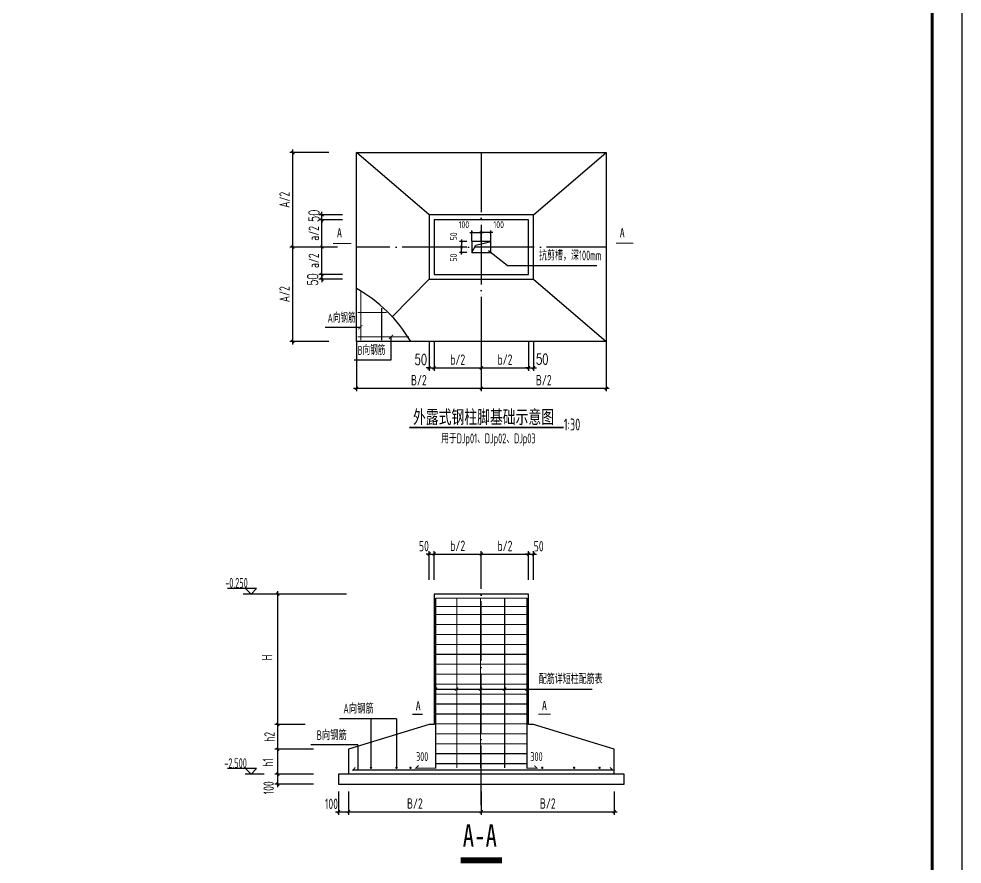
# Model space of a CAD drawing. Extents: x 753177 to 2169292, y -530934 to -273477.
# Drawn here: x 1031255 to 1078686, y -405635 to -363109 of the extents above; entities that cross this region are included whole.
import ezdxf
from ezdxf.enums import TextEntityAlignment as Align

# ---------------------------------------------------------------- set-up
doc = ezdxf.new("R2010")
doc.units = 0
doc.header["$LTSCALE"] = 1500
doc.header["$MEASUREMENT"] = 0
doc.linetypes.add('DOTE', pattern=[2.42, 2, -0.2, 0.02, -0.2])
doc.layers.get('Defpoints').update_dxf_attribs({"color": 252})
for name, color, linetype in [('00-tk', 151, 'Continuous'), ('AXIS', 3, 'Continuous'), ('AXIS_DIM', 3, 'Continuous'), ('BEAM_DE_TEXT', 7, 'Continuous'), ('COLUMN', 2, 'Continuous'), ('DIM', 3, 'Continuous'), ('REIN', 1, 'Continuous'), ('TEXT', 7, 'Continuous'), ('THIN', 7, 'Continuous'), ('文字', 7, 'Continuous'), ('独立基础', 2, 'Continuous')]:
    doc.layers.add(name, color=color, linetype=linetype)
doc.layers.add('TK', color=252, linetype='Continuous', lineweight=13)
doc.styles.add('H300', font='Tssdeng.shx', dxfattribs={"width": 0.65, "height": 330, "bigfont": 'tssdchn.shx'})
doc.styles.add('H330', font='Tssdeng.shx', dxfattribs={"width": 0.65, "height": 330, "bigfont": 'tssdchn.shx'})
doc.styles.add('H360', font='Tssdeng.shx', dxfattribs={"width": 0.65, "height": 360, "bigfont": 'tssdchn.shx'})
doc.styles.add('H500', font='Tssdeng.shx', dxfattribs={"width": 0.65, "height": 500, "bigfont": 'tssdchn.shx'})
doc.styles.add('HT', font='simhei.ttf', dxfattribs={"width": 0.75})
doc.styles.add('TSSD_Dimension', font='Tssdeng.shx', dxfattribs={"width": 0.7, "bigfont": 'hztxt.shx'})
doc.styles.add('TSSD_Label', font='Tssdeng.shx', dxfattribs={"width": 0.7, "bigfont": 'hztxt.shx'})
doc.styles.add('TSSD_Rein', font='Tssdeng.shx', dxfattribs={"width": 0.7, "bigfont": 'hztxt.shx'})
doc.styles.add('图名', font='simhei.ttf', dxfattribs={"width": 0.7, "height": 600})
doc.dimstyles.new('TSSD_150_150', dxfattribs={"dimtxt": 525, "dimasz": 150, "dimexe": 150, "dimexo": 375, "dimgap": 150, "dimtad": 1, "dimdec": 0, "dimzin": 0, "dimdsep": 46, "dimtxsty": 'TSSD_Dimension', "dimblk": 'ARCHTICK', "dimblk1": 'ARCHTICK', "dimblk2": 'ARCHTICK', "dimcen": 0, "dimdle": 150, "dimclrt": 7, "dimadec": 0, "dimazin": 0, "dimtfac": 1, "dimtdec": 0, "dimtix": 1, "dimtmove": 2, "dimatfit": 3, "dimfxl": 0, "dimtolj": 1, "dimtzin": 0, "dimarcsym": 0})
doc.dimstyles.new('TSSD_50_150', dxfattribs={"dimtxt": 350, "dimasz": 100, "dimexe": 100, "dimexo": 250, "dimgap": 100, "dimtad": 1, "dimdec": 0, "dimlfac": 0.5, "dimzin": 0, "dimdsep": 46, "dimtxsty": 'TSSD_Dimension', "dimblk": 'ARCHTICK', "dimblk1": 'ARCHTICK', "dimblk2": 'ARCHTICK', "dimcen": 0, "dimdle": 100, "dimclrt": 7, "dimadec": 0, "dimazin": 0, "dimtfac": 1, "dimtdec": 0, "dimtix": 1, "dimtmove": 2, "dimatfit": 3, "dimfxl": 0, "dimtolj": 1, "dimtzin": 0, "dimarcsym": 0})

# ---------------------------------------------------------------- blocks, each defined once
blk = doc.blocks.new('A$C16496DF1')
at = {"layer": '00-tk', "linetype": 'Continuous'}
blk.add_line((178350, 126150), (0, 126150), dxfattribs=at)
at = {"layer": '00-tk', "const_width": 150}
blk.add_lwpolyline([(3750, 124650), (176850, 124650), (176850, 1500), (3750, 1500)], close=True, dxfattribs=at)
blk = doc.blocks.new('_ArchTick')
at = {"color": 0, "linetype": 'ByBlock', "const_width": 0.4}
blk.add_lwpolyline([(-0.5, -0.5), (0.5, 0.5)], dxfattribs=at)
blk = doc.blocks.new('*D302')
at = {"layer": 'AXIS_DIM', "color": 0, "lineweight": -2, "transparency": 16777216}
for p, q in [((1047531, -375963), (1046346, -375963)), ((1046496, -375963), (1046496, -375813)), ((1046496, -375963), (1046496, -376213)), ((1047531, -376213), (1046346, -376213)), ((1046496, -376213), (1046496, -376363))]:
    blk.add_line(p, q, dxfattribs=at)
at = {"layer": 'Defpoints', "color": 0, "transparency": 16777216}
for p in [(1047906, -375963), (1046496, -376213), (1047906, -376213)]:
    blk.add_point(p, dxfattribs=at)
at = {"layer": 'AXIS_DIM', "color": 0, "lineweight": -2, "transparency": 16777216, "xscale": 150, "yscale": 150, "zscale": 150}
for p, rotation in [((1046496, -375963), 270), ((1046496, -376213), 90)]:
    blk.add_blockref('_ArchTick', p, dxfattribs=dict(at, rotation=rotation))
at = {"layer": 'AXIS_DIM', "color": 7, "transparency": 16777216, "insert": (1046033, -376227), "char_height": 525, "attachment_point": 5, "rotation": 90, "style": 'TSSD_Dimension'}
blk.add_mtext('\\A1;{\\Fsimplex,@extfont2|c134;50}', dxfattribs=at)
blk = doc.blocks.new('*D303')
at = {"layer": 'AXIS_DIM', "color": 0, "lineweight": -2, "transparency": 16777216}
for p, q in [((1047531, -372963), (1046346, -372963)), ((1047531, -373213), (1046346, -373213)), ((1046496, -372963), (1046496, -372813)), ((1046496, -373213), (1046496, -372963)), ((1046496, -373213), (1046496, -373363))]:
    blk.add_line(p, q, dxfattribs=at)
at = {"layer": 'Defpoints', "color": 0, "transparency": 16777216}
for p in [(1046496, -372963), (1047906, -372963), (1047906, -373213)]:
    blk.add_point(p, dxfattribs=at)
at = {"layer": 'AXIS_DIM', "color": 0, "lineweight": -2, "transparency": 16777216, "xscale": 150, "yscale": 150, "zscale": 150}
for p, rotation in [((1046496, -372963), 270), ((1046496, -373213), 90)]:
    blk.add_blockref('_ArchTick', p, dxfattribs=dict(at, rotation=rotation))
at = {"layer": 'AXIS_DIM', "color": 7, "transparency": 16777216, "insert": (1046095, -373016), "char_height": 525, "attachment_point": 5, "rotation": 90, "style": 'TSSD_Dimension'}
blk.add_mtext('\\A1;{\\Fsimplex,@extfont2|c134;50}', dxfattribs=at)
blk = doc.blocks.new('*D304')
at = {"layer": 'AXIS_DIM', "color": 0, "lineweight": -2, "transparency": 16777216}
for p, q in [((1046837, -374588), (1044878, -374588)), ((1045028, -379488), (1045028, -374438)), ((1046837, -379338), (1044878, -379338))]:
    blk.add_line(p, q, dxfattribs=at)
at = {"layer": 'Defpoints', "color": 0, "transparency": 16777216}
for p in [(1045028, -374588), (1047212, -374588), (1047212, -379338)]:
    blk.add_point(p, dxfattribs=at)
at = {"layer": 'AXIS_DIM', "color": 0, "lineweight": -2, "transparency": 16777216, "xscale": 150, "yscale": 150, "zscale": 150}
for p, rotation in [((1045028, -374588), 90), ((1045028, -379338), 270)]:
    blk.add_blockref('_ArchTick', p, dxfattribs=dict(at, rotation=rotation))
at = {"layer": 'AXIS_DIM', "color": 7, "transparency": 16777216, "insert": (1044615, -376963), "char_height": 525, "attachment_point": 5, "rotation": 90, "style": 'TSSD_Dimension'}
blk.add_mtext('\\A1;A/2', dxfattribs=at)
blk = doc.blocks.new('*D305')
at = {"layer": 'AXIS_DIM', "color": 0, "lineweight": -2, "transparency": 16777216}
for p, q in [((1046837, -369838), (1044878, -369838)), ((1045028, -374738), (1045028, -369688)), ((1046837, -374588), (1044878, -374588))]:
    blk.add_line(p, q, dxfattribs=at)
at = {"layer": 'Defpoints', "color": 0, "transparency": 16777216}
for p in [(1045028, -369838), (1047212, -369838), (1047212, -374588)]:
    blk.add_point(p, dxfattribs=at)
at = {"layer": 'AXIS_DIM', "color": 0, "lineweight": -2, "transparency": 16777216, "xscale": 150, "yscale": 150, "zscale": 150}
for p, rotation in [((1045028, -369838), 90), ((1045028, -374588), 270)]:
    blk.add_blockref('_ArchTick', p, dxfattribs=dict(at, rotation=rotation))
at = {"layer": 'AXIS_DIM', "color": 7, "transparency": 16777216, "insert": (1044615, -372213), "char_height": 525, "attachment_point": 5, "rotation": 90, "style": 'TSSD_Dimension'}
blk.add_mtext('\\A1;A/2', dxfattribs=at)
blk = doc.blocks.new('*D306')
at = {"layer": 'AXIS_DIM', "color": 0, "lineweight": -2, "transparency": 16777216}
for p, q in [((1047281, -374588), (1046346, -374588)), ((1046496, -376113), (1046496, -374438)), ((1047281, -375963), (1046346, -375963))]:
    blk.add_line(p, q, dxfattribs=at)
at = {"layer": 'Defpoints', "color": 0, "transparency": 16777216}
for p in [(1046496, -374588), (1047656, -374588), (1047656, -375963)]:
    blk.add_point(p, dxfattribs=at)
at = {"layer": 'AXIS_DIM', "color": 0, "lineweight": -2, "transparency": 16777216, "xscale": 150, "yscale": 150, "zscale": 150}
for p, rotation in [((1046496, -374588), 90), ((1046496, -375963), 270)]:
    blk.add_blockref('_ArchTick', p, dxfattribs=dict(at, rotation=rotation))
at = {"layer": 'AXIS_DIM', "color": 7, "transparency": 16777216, "insert": (1046084, -375276), "char_height": 525, "attachment_point": 5, "rotation": 90, "style": 'TSSD_Dimension'}
blk.add_mtext('\\A1;a/2', dxfattribs=at)
blk = doc.blocks.new('*D307')
at = {"layer": 'AXIS_DIM', "color": 0, "lineweight": -2, "transparency": 16777216}
for p, q in [((1047281, -373213), (1046346, -373213)), ((1046496, -374738), (1046496, -373063)), ((1047281, -374588), (1046346, -374588))]:
    blk.add_line(p, q, dxfattribs=at)
at = {"layer": 'Defpoints', "color": 0, "transparency": 16777216}
for p in [(1046496, -373213), (1047656, -373213), (1047656, -374588)]:
    blk.add_point(p, dxfattribs=at)
at = {"layer": 'AXIS_DIM', "color": 0, "lineweight": -2, "transparency": 16777216, "xscale": 150, "yscale": 150, "zscale": 150}
for p, rotation in [((1046496, -373213), 90), ((1046496, -374588), 270)]:
    blk.add_blockref('_ArchTick', p, dxfattribs=dict(at, rotation=rotation))
at = {"layer": 'AXIS_DIM', "color": 7, "transparency": 16777216, "insert": (1046084, -373901), "char_height": 525, "attachment_point": 5, "rotation": 90, "style": 'TSSD_Dimension'}
blk.add_mtext('\\A1;a/2', dxfattribs=at)
blk = doc.blocks.new('*D308')
at = {"layer": 'AXIS_DIM', "color": 0, "lineweight": -2, "transparency": 16777216}
for p, q in [((1048226, -379365), (1048226, -381847)), ((1054509, -379365), (1054509, -381847)), ((1048076, -381697), (1054659, -381697))]:
    blk.add_line(p, q, dxfattribs=at)
at = {"layer": 'Defpoints', "color": 0, "transparency": 16777216}
for p in [(1048226, -378990), (1054509, -378990), (1054509, -381697)]:
    blk.add_point(p, dxfattribs=at)
at = {"layer": 'AXIS_DIM', "color": 0, "lineweight": -2, "transparency": 16777216, "xscale": 150, "yscale": 150, "zscale": 150, "rotation": 180}
blk.add_blockref('_ArchTick', (1048226, -381697), dxfattribs=at)
at = {"layer": 'AXIS_DIM', "color": 0, "lineweight": -2, "transparency": 16777216, "xscale": 150, "yscale": 150, "zscale": 150}
blk.add_blockref('_ArchTick', (1054509, -381697), dxfattribs=at)
at = {"layer": 'AXIS_DIM', "color": 7, "transparency": 16777216, "insert": (1051368, -381285), "char_height": 525, "attachment_point": 5, "style": 'TSSD_Dimension'}
blk.add_mtext('\\A1;B/2', dxfattribs=at)
blk = doc.blocks.new('*D309')
at = {"layer": 'AXIS_DIM', "color": 0, "lineweight": -2, "transparency": 16777216}
for p, q in [((1054509, -379365), (1054509, -381847)), ((1060793, -379365), (1060793, -381847)), ((1054359, -381697), (1060943, -381697))]:
    blk.add_line(p, q, dxfattribs=at)
at = {"layer": 'Defpoints', "color": 0, "transparency": 16777216}
for p in [(1054509, -378990), (1060793, -378990), (1060793, -381697)]:
    blk.add_point(p, dxfattribs=at)
at = {"layer": 'AXIS_DIM', "color": 0, "lineweight": -2, "transparency": 16777216, "xscale": 150, "yscale": 150, "zscale": 150, "rotation": 180}
blk.add_blockref('_ArchTick', (1054509, -381697), dxfattribs=at)
at = {"layer": 'AXIS_DIM', "color": 0, "lineweight": -2, "transparency": 16777216, "xscale": 150, "yscale": 150, "zscale": 150}
blk.add_blockref('_ArchTick', (1060793, -381697), dxfattribs=at)
at = {"layer": 'AXIS_DIM', "color": 7, "transparency": 16777216, "insert": (1057651, -381285), "char_height": 525, "attachment_point": 5, "style": 'TSSD_Dimension'}
blk.add_mtext('\\A1;B/2', dxfattribs=at)
blk = doc.blocks.new('*D310')
at = {"layer": 'AXIS_DIM', "color": 0, "lineweight": -2, "transparency": 16777216}
for p, q in [((1051884, -379365), (1051884, -380816)), ((1052134, -379365), (1052134, -380816)), ((1051884, -380666), (1051734, -380666)), ((1051884, -380666), (1052134, -380666)), ((1052134, -380666), (1052284, -380666))]:
    blk.add_line(p, q, dxfattribs=at)
at = {"layer": 'Defpoints', "color": 0, "transparency": 16777216}
for p in [(1051884, -378990), (1052134, -378990), (1052134, -380666)]:
    blk.add_point(p, dxfattribs=at)
at = {"layer": 'AXIS_DIM', "color": 0, "lineweight": -2, "transparency": 16777216, "xscale": 150, "yscale": 150, "zscale": 150}
blk.add_blockref('_ArchTick', (1051884, -380666), dxfattribs=at)
at = {"layer": 'AXIS_DIM', "color": 0, "lineweight": -2, "transparency": 16777216, "xscale": 150, "yscale": 150, "zscale": 150, "rotation": 180}
blk.add_blockref('_ArchTick', (1052134, -380666), dxfattribs=at)
at = {"layer": 'AXIS_DIM', "color": 7, "transparency": 16777216, "insert": (1051471, -380247), "char_height": 525, "attachment_point": 5, "style": 'TSSD_Dimension'}
blk.add_mtext('\\A1;{\\Fsimplex,@extfont2|c134;50}', dxfattribs=at)
blk = doc.blocks.new('*D311')
at = {"layer": 'AXIS_DIM', "color": 0, "lineweight": -2, "transparency": 16777216}
for p, q in [((1052134, -379365), (1052134, -380816)), ((1054509, -379365), (1054509, -380816)), ((1051984, -380666), (1054659, -380666))]:
    blk.add_line(p, q, dxfattribs=at)
at = {"layer": 'Defpoints', "color": 0, "transparency": 16777216}
for p in [(1052134, -378990), (1054509, -378990), (1054509, -380666)]:
    blk.add_point(p, dxfattribs=at)
at = {"layer": 'AXIS_DIM', "color": 0, "lineweight": -2, "transparency": 16777216, "xscale": 150, "yscale": 150, "zscale": 150, "rotation": 180}
blk.add_blockref('_ArchTick', (1052134, -380666), dxfattribs=at)
at = {"layer": 'AXIS_DIM', "color": 0, "lineweight": -2, "transparency": 16777216, "xscale": 150, "yscale": 150, "zscale": 150}
blk.add_blockref('_ArchTick', (1054509, -380666), dxfattribs=at)
at = {"layer": 'AXIS_DIM', "color": 7, "transparency": 16777216, "insert": (1053322, -380253), "char_height": 525, "attachment_point": 5, "style": 'TSSD_Dimension'}
blk.add_mtext('\\A1;b/2', dxfattribs=at)
blk = doc.blocks.new('*D312')
at = {"layer": 'AXIS_DIM', "color": 0, "lineweight": -2, "transparency": 16777216}
for p, q in [((1054509, -379365), (1054509, -380816)), ((1056884, -379365), (1056884, -380816)), ((1054359, -380666), (1057034, -380666))]:
    blk.add_line(p, q, dxfattribs=at)
at = {"layer": 'Defpoints', "color": 0, "transparency": 16777216}
for p in [(1054509, -378990), (1056884, -378990), (1056884, -380666)]:
    blk.add_point(p, dxfattribs=at)
at = {"layer": 'AXIS_DIM', "color": 0, "lineweight": -2, "transparency": 16777216, "xscale": 150, "yscale": 150, "zscale": 150, "rotation": 180}
blk.add_blockref('_ArchTick', (1054509, -380666), dxfattribs=at)
at = {"layer": 'AXIS_DIM', "color": 0, "lineweight": -2, "transparency": 16777216, "xscale": 150, "yscale": 150, "zscale": 150}
blk.add_blockref('_ArchTick', (1056884, -380666), dxfattribs=at)
at = {"layer": 'AXIS_DIM', "color": 7, "transparency": 16777216, "insert": (1055697, -380253), "char_height": 525, "attachment_point": 5, "style": 'TSSD_Dimension'}
blk.add_mtext('\\A1;b/2', dxfattribs=at)
blk = doc.blocks.new('*D313')
at = {"layer": 'AXIS_DIM', "color": 0, "lineweight": -2, "transparency": 16777216}
for p, q in [((1056884, -379365), (1056884, -380816)), ((1057134, -379365), (1057134, -380816)), ((1056884, -380666), (1056734, -380666)), ((1056884, -380666), (1057134, -380666)), ((1057134, -380666), (1057284, -380666))]:
    blk.add_line(p, q, dxfattribs=at)
at = {"layer": 'Defpoints', "color": 0, "transparency": 16777216}
for p in [(1056884, -378990), (1057134, -378990), (1057134, -380666)]:
    blk.add_point(p, dxfattribs=at)
at = {"layer": 'AXIS_DIM', "color": 0, "lineweight": -2, "transparency": 16777216, "xscale": 150, "yscale": 150, "zscale": 150}
blk.add_blockref('_ArchTick', (1056884, -380666), dxfattribs=at)
at = {"layer": 'AXIS_DIM', "color": 0, "lineweight": -2, "transparency": 16777216, "xscale": 150, "yscale": 150, "zscale": 150, "rotation": 180}
blk.add_blockref('_ArchTick', (1057134, -380666), dxfattribs=at)
at = {"layer": 'AXIS_DIM', "color": 7, "transparency": 16777216, "insert": (1057574, -380230), "char_height": 525, "attachment_point": 5, "style": 'TSSD_Dimension'}
blk.add_mtext('\\A1;{\\Fsimplex,@extfont2|c134;50}', dxfattribs=at)
blk = doc.blocks.new('*D314')
at = {"layer": 'AXIS_DIM', "color": 0, "lineweight": -2, "transparency": 16777216}
for p, q in [((1047736, -392046), (1044119, -392046)), ((1044269, -398758), (1044269, -391896)), ((1045658, -398608), (1044119, -398608))]:
    blk.add_line(p, q, dxfattribs=at)
at = {"layer": 'Defpoints', "color": 0, "transparency": 16777216}
for p in [(1044269, -392046), (1048111, -392046), (1046033, -398608)]:
    blk.add_point(p, dxfattribs=at)
at = {"layer": 'AXIS_DIM', "color": 0, "lineweight": -2, "transparency": 16777216, "xscale": 150, "yscale": 150, "zscale": 150}
for p, rotation in [((1044269, -392046), 90), ((1044269, -398608), 270)]:
    blk.add_blockref('_ArchTick', p, dxfattribs=dict(at, rotation=rotation))
at = {"layer": 'AXIS_DIM', "color": 7, "transparency": 16777216, "insert": (1043734, -395239), "char_height": 525, "attachment_point": 5, "rotation": 90, "style": 'TSSD_Dimension'}
blk.add_mtext('\\A1;H', dxfattribs=at)
blk = doc.blocks.new('*D315')
at = {"layer": 'AXIS_DIM', "color": 0, "lineweight": -2, "transparency": 16777216}
for p, q in [((1045658, -398608), (1044119, -398608)), ((1044269, -400008), (1044269, -398458)), ((1046074, -399858), (1044119, -399858))]:
    blk.add_line(p, q, dxfattribs=at)
at = {"layer": 'Defpoints', "color": 0, "transparency": 16777216}
for p in [(1044269, -398608), (1046033, -398608), (1046449, -399858)]:
    blk.add_point(p, dxfattribs=at)
at = {"layer": 'AXIS_DIM', "color": 0, "lineweight": -2, "transparency": 16777216, "xscale": 150, "yscale": 150, "zscale": 150}
for p, rotation in [((1044269, -398608), 90), ((1044269, -399858), 270)]:
    blk.add_blockref('_ArchTick', p, dxfattribs=dict(at, rotation=rotation))
at = {"layer": 'AXIS_DIM', "color": 7, "transparency": 16777216, "insert": (1043856, -399233), "char_height": 525, "attachment_point": 5, "rotation": 90, "style": 'TSSD_Dimension'}
blk.add_mtext('\\A1;h2', dxfattribs=at)
blk = doc.blocks.new('*D316')
at = {"layer": 'AXIS_DIM', "color": 0, "lineweight": -2, "transparency": 16777216}
for p, q in [((1044269, -401257), (1044269, -399708)), ((1046074, -399858), (1044119, -399858)), ((1046074, -401107), (1044119, -401107))]:
    blk.add_line(p, q, dxfattribs=at)
at = {"layer": 'Defpoints', "color": 0, "transparency": 16777216}
for p in [(1044269, -399858), (1046449, -399858), (1046449, -401107)]:
    blk.add_point(p, dxfattribs=at)
at = {"layer": 'AXIS_DIM', "color": 0, "lineweight": -2, "transparency": 16777216, "xscale": 150, "yscale": 150, "zscale": 150}
for p, rotation in [((1044269, -399858), 90), ((1044269, -401107), 270)]:
    blk.add_blockref('_ArchTick', p, dxfattribs=dict(at, rotation=rotation))
at = {"layer": 'AXIS_DIM', "color": 7, "transparency": 16777216, "insert": (1043778, -400524), "char_height": 525, "attachment_point": 5, "rotation": 90, "style": 'TSSD_Dimension'}
blk.add_mtext('\\A1;h1', dxfattribs=at)
blk = doc.blocks.new('*D317')
at = {"layer": 'AXIS_DIM', "color": 0, "lineweight": -2, "transparency": 16777216}
for p, q in [((1046074, -401107), (1044119, -401107)), ((1044269, -401757), (1044269, -400957)), ((1046074, -401607), (1044119, -401607))]:
    blk.add_line(p, q, dxfattribs=at)
at = {"layer": 'Defpoints', "color": 0, "transparency": 16777216}
for p in [(1044269, -401107), (1046449, -401107), (1046449, -401607)]:
    blk.add_point(p, dxfattribs=at)
at = {"layer": 'AXIS_DIM', "color": 0, "lineweight": -2, "transparency": 16777216, "xscale": 150, "yscale": 150, "zscale": 150}
for p, rotation in [((1044269, -401107), 90), ((1044269, -401607), 270)]:
    blk.add_blockref('_ArchTick', p, dxfattribs=dict(at, rotation=rotation))
at = {"layer": 'AXIS_DIM', "color": 7, "transparency": 16777216, "insert": (1043815, -401795), "char_height": 525, "attachment_point": 5, "rotation": 90, "style": 'TSSD_Dimension'}
blk.add_mtext('\\A1;100', dxfattribs=at)
blk = doc.blocks.new('*D318')
at = {"layer": 'AXIS_DIM', "color": 0, "lineweight": -2, "transparency": 16777216}
for p, q in [((1056884, -390040), (1056734, -390040)), ((1056884, -391328), (1056884, -389890)), ((1056884, -390040), (1057134, -390040)), ((1057134, -391328), (1057134, -389890)), ((1057134, -390040), (1057284, -390040))]:
    blk.add_line(p, q, dxfattribs=at)
at = {"layer": 'Defpoints', "color": 0, "transparency": 16777216}
for p in [(1057134, -390040), (1056884, -391703), (1057134, -391703)]:
    blk.add_point(p, dxfattribs=at)
at = {"layer": 'AXIS_DIM', "color": 0, "lineweight": -2, "transparency": 16777216, "xscale": 150, "yscale": 150, "zscale": 150}
blk.add_blockref('_ArchTick', (1056884, -390040), dxfattribs=at)
at = {"layer": 'AXIS_DIM', "color": 0, "lineweight": -2, "transparency": 16777216, "xscale": 150, "yscale": 150, "zscale": 150, "rotation": 180}
blk.add_blockref('_ArchTick', (1057134, -390040), dxfattribs=at)
at = {"layer": 'AXIS_DIM', "color": 7, "transparency": 16777216, "insert": (1057394, -389643), "char_height": 525, "attachment_point": 5, "style": 'TSSD_Dimension'}
blk.add_mtext('\\A1;50', dxfattribs=at)
blk = doc.blocks.new('*D319')
at = {"layer": 'AXIS_DIM', "color": 0, "lineweight": -2, "transparency": 16777216}
for p, q in [((1054359, -390040), (1057034, -390040)), ((1054509, -391328), (1054509, -389890)), ((1056884, -391328), (1056884, -389890))]:
    blk.add_line(p, q, dxfattribs=at)
at = {"layer": 'Defpoints', "color": 0, "transparency": 16777216}
for p in [(1056884, -390040), (1054509, -391703), (1056884, -391703)]:
    blk.add_point(p, dxfattribs=at)
at = {"layer": 'AXIS_DIM', "color": 0, "lineweight": -2, "transparency": 16777216, "xscale": 150, "yscale": 150, "zscale": 150, "rotation": 180}
blk.add_blockref('_ArchTick', (1054509, -390040), dxfattribs=at)
at = {"layer": 'AXIS_DIM', "color": 0, "lineweight": -2, "transparency": 16777216, "xscale": 150, "yscale": 150, "zscale": 150}
blk.add_blockref('_ArchTick', (1056884, -390040), dxfattribs=at)
at = {"layer": 'AXIS_DIM', "color": 7, "transparency": 16777216, "insert": (1055697, -389628), "char_height": 525, "attachment_point": 5, "style": 'TSSD_Dimension'}
blk.add_mtext('\\A1;b/2', dxfattribs=at)
blk = doc.blocks.new('*D320')
at = {"layer": 'AXIS_DIM', "color": 0, "lineweight": -2, "transparency": 16777216}
for p, q in [((1052134, -391328), (1052134, -389882)), ((1054509, -391328), (1054509, -389882)), ((1051984, -390032), (1054659, -390032))]:
    blk.add_line(p, q, dxfattribs=at)
at = {"layer": 'Defpoints', "color": 0, "transparency": 16777216}
for p in [(1054509, -390032), (1052134, -391703), (1054509, -391703)]:
    blk.add_point(p, dxfattribs=at)
at = {"layer": 'AXIS_DIM', "color": 0, "lineweight": -2, "transparency": 16777216, "xscale": 150, "yscale": 150, "zscale": 150, "rotation": 180}
blk.add_blockref('_ArchTick', (1052134, -390032), dxfattribs=at)
at = {"layer": 'AXIS_DIM', "color": 0, "lineweight": -2, "transparency": 16777216, "xscale": 150, "yscale": 150, "zscale": 150}
blk.add_blockref('_ArchTick', (1054509, -390032), dxfattribs=at)
at = {"layer": 'AXIS_DIM', "color": 7, "transparency": 16777216, "insert": (1053322, -389619), "char_height": 525, "attachment_point": 5, "style": 'TSSD_Dimension'}
blk.add_mtext('\\A1;b/2', dxfattribs=at)
blk = doc.blocks.new('*D321')
at = {"layer": 'AXIS_DIM', "color": 0, "lineweight": -2, "transparency": 16777216}
for p, q in [((1051884, -391328), (1051884, -389882)), ((1052134, -391328), (1052134, -389882)), ((1051884, -390032), (1051734, -390032)), ((1051884, -390032), (1052134, -390032)), ((1052134, -390032), (1052284, -390032))]:
    blk.add_line(p, q, dxfattribs=at)
at = {"layer": 'Defpoints', "color": 0, "transparency": 16777216}
for p in [(1052134, -390032), (1051884, -391703), (1052134, -391703)]:
    blk.add_point(p, dxfattribs=at)
at = {"layer": 'AXIS_DIM', "color": 0, "lineweight": -2, "transparency": 16777216, "xscale": 150, "yscale": 150, "zscale": 150}
blk.add_blockref('_ArchTick', (1051884, -390032), dxfattribs=at)
at = {"layer": 'AXIS_DIM', "color": 0, "lineweight": -2, "transparency": 16777216, "xscale": 150, "yscale": 150, "zscale": 150, "rotation": 180}
blk.add_blockref('_ArchTick', (1052134, -390032), dxfattribs=at)
at = {"layer": 'AXIS_DIM', "color": 7, "transparency": 16777216, "insert": (1051624, -389634), "char_height": 525, "attachment_point": 5, "style": 'TSSD_Dimension'}
blk.add_mtext('\\A1;50', dxfattribs=at)
blk = doc.blocks.new('*D322')
at = {"layer": 'AXIS_DIM', "color": 0, "lineweight": -2, "transparency": 16777216}
for p, q in [((1054509, -401982), (1054509, -403148)), ((1061193, -401982), (1061193, -403148)), ((1054359, -402998), (1061343, -402998))]:
    blk.add_line(p, q, dxfattribs=at)
at = {"layer": 'Defpoints', "color": 0, "transparency": 16777216}
for p in [(1054509, -401607), (1061193, -401607), (1061193, -402998)]:
    blk.add_point(p, dxfattribs=at)
at = {"layer": 'AXIS_DIM', "color": 0, "lineweight": -2, "transparency": 16777216, "xscale": 150, "yscale": 150, "zscale": 150, "rotation": 180}
blk.add_blockref('_ArchTick', (1054509, -402998), dxfattribs=at)
at = {"layer": 'AXIS_DIM', "color": 0, "lineweight": -2, "transparency": 16777216, "xscale": 150, "yscale": 150, "zscale": 150}
blk.add_blockref('_ArchTick', (1061193, -402998), dxfattribs=at)
at = {"layer": 'AXIS_DIM', "color": 7, "transparency": 16777216, "insert": (1057851, -402585), "char_height": 525, "attachment_point": 5, "style": 'TSSD_Dimension'}
blk.add_mtext('\\A1;B/2', dxfattribs=at)
blk = doc.blocks.new('*D323')
at = {"layer": 'AXIS_DIM', "color": 0, "lineweight": -2, "transparency": 16777216}
for p, q in [((1047826, -401982), (1047826, -403148)), ((1054509, -401982), (1054509, -403148)), ((1047676, -402998), (1054659, -402998))]:
    blk.add_line(p, q, dxfattribs=at)
at = {"layer": 'Defpoints', "color": 0, "transparency": 16777216}
for p in [(1047826, -401607), (1054509, -401607), (1054509, -402998)]:
    blk.add_point(p, dxfattribs=at)
at = {"layer": 'AXIS_DIM', "color": 0, "lineweight": -2, "transparency": 16777216, "xscale": 150, "yscale": 150, "zscale": 150, "rotation": 180}
blk.add_blockref('_ArchTick', (1047826, -402998), dxfattribs=at)
at = {"layer": 'AXIS_DIM', "color": 0, "lineweight": -2, "transparency": 16777216, "xscale": 150, "yscale": 150, "zscale": 150}
blk.add_blockref('_ArchTick', (1054509, -402998), dxfattribs=at)
at = {"layer": 'AXIS_DIM', "color": 7, "transparency": 16777216, "insert": (1051168, -402585), "char_height": 525, "attachment_point": 5, "style": 'TSSD_Dimension'}
blk.add_mtext('\\A1;B/2', dxfattribs=at)
blk = doc.blocks.new('*D324')
at = {"layer": 'AXIS_DIM', "color": 0, "lineweight": -2, "transparency": 16777216}
for p, q in [((1047326, -401982), (1047326, -403148)), ((1047826, -401982), (1047826, -403148)), ((1047176, -402998), (1047976, -402998))]:
    blk.add_line(p, q, dxfattribs=at)
at = {"layer": 'Defpoints', "color": 0, "transparency": 16777216}
for p in [(1047326, -401607), (1047826, -401607), (1047826, -402998)]:
    blk.add_point(p, dxfattribs=at)
at = {"layer": 'AXIS_DIM', "color": 0, "lineweight": -2, "transparency": 16777216, "xscale": 150, "yscale": 150, "zscale": 150, "rotation": 180}
blk.add_blockref('_ArchTick', (1047326, -402998), dxfattribs=at)
at = {"layer": 'AXIS_DIM', "color": 0, "lineweight": -2, "transparency": 16777216, "xscale": 150, "yscale": 150, "zscale": 150}
blk.add_blockref('_ArchTick', (1047826, -402998), dxfattribs=at)
at = {"layer": 'AXIS_DIM', "color": 7, "transparency": 16777216, "insert": (1046974, -402600), "char_height": 525, "attachment_point": 5, "style": 'TSSD_Dimension'}
blk.add_mtext('\\A1;100', dxfattribs=at)
blk = doc.blocks.new('*D325')
at = {"layer": 'Defpoints', "color": 0, "transparency": 16777216}
for p in [(1054509, -373861), (1054034, -374540), (1054509, -374540)]:
    blk.add_point(p, dxfattribs=at)
at = {"layer": 'DIM', "color": 0, "lineweight": -2, "transparency": 16777216}
for p, q in [((1053934, -373861), (1054609, -373861)), ((1054034, -374290), (1054034, -373761)), ((1054509, -374290), (1054509, -373761))]:
    blk.add_line(p, q, dxfattribs=at)
at = {"layer": 'DIM', "color": 0, "lineweight": -2, "transparency": 16777216, "xscale": 100, "yscale": 100, "zscale": 100, "rotation": 180}
blk.add_blockref('_ArchTick', (1054034, -373861), dxfattribs=at)
at = {"layer": 'DIM', "color": 0, "lineweight": -2, "transparency": 16777216, "xscale": 100, "yscale": 100, "zscale": 100}
blk.add_blockref('_ArchTick', (1054509, -373861), dxfattribs=at)
at = {"layer": 'DIM', "color": 7, "transparency": 16777216, "insert": (1053635, -373464), "char_height": 350, "attachment_point": 5, "style": 'TSSD_Dimension'}
blk.add_mtext('\\A1;100', dxfattribs=at)
blk = doc.blocks.new('*D326')
at = {"layer": 'Defpoints', "color": 0, "transparency": 16777216}
for p in [(1054509, -373861), (1054509, -374540), (1054984, -374540)]:
    blk.add_point(p, dxfattribs=at)
at = {"layer": 'DIM', "color": 0, "lineweight": -2, "transparency": 16777216}
for p, q in [((1055084, -373861), (1054409, -373861)), ((1054509, -374290), (1054509, -373761)), ((1054984, -374290), (1054984, -373761))]:
    blk.add_line(p, q, dxfattribs=at)
at = {"layer": 'DIM', "color": 0, "lineweight": -2, "transparency": 16777216, "xscale": 100, "yscale": 100, "zscale": 100, "rotation": 180}
blk.add_blockref('_ArchTick', (1054509, -373861), dxfattribs=at)
at = {"layer": 'DIM', "color": 0, "lineweight": -2, "transparency": 16777216, "xscale": 100, "yscale": 100, "zscale": 100}
blk.add_blockref('_ArchTick', (1054984, -373861), dxfattribs=at)
at = {"layer": 'DIM', "color": 7, "transparency": 16777216, "insert": (1055383, -373464), "char_height": 350, "attachment_point": 5, "style": 'TSSD_Dimension'}
blk.add_mtext('\\A1;100', dxfattribs=at)
blk = doc.blocks.new('*D327')
at = {"layer": 'Defpoints', "color": 0, "transparency": 16777216}
for p in [(1053510, -374588), (1054034, -374313), (1054034, -374588)]:
    blk.add_point(p, dxfattribs=at)
at = {"layer": 'DIM', "color": 0, "lineweight": -2, "transparency": 16777216}
for p, q in [((1053510, -374213), (1053510, -374688)), ((1053784, -374313), (1053410, -374313)), ((1053784, -374588), (1053410, -374588))]:
    blk.add_line(p, q, dxfattribs=at)
at = {"layer": 'DIM', "color": 0, "lineweight": -2, "transparency": 16777216, "xscale": 100, "yscale": 100, "zscale": 100}
for p, rotation in [((1053510, -374313), 90), ((1053510, -374588), 270)]:
    blk.add_blockref('_ArchTick', p, dxfattribs=dict(at, rotation=rotation))
at = {"layer": 'DIM', "color": 7, "transparency": 16777216, "insert": (1053112, -374053), "char_height": 350, "attachment_point": 5, "rotation": 90, "style": 'TSSD_Dimension'}
blk.add_mtext('\\A1;50', dxfattribs=at)
blk = doc.blocks.new('*D328')
at = {"layer": 'Defpoints', "color": 0, "transparency": 16777216}
for p in [(1053510, -374588), (1054034, -374588), (1054034, -374863)]:
    blk.add_point(p, dxfattribs=at)
at = {"layer": 'DIM', "color": 0, "lineweight": -2, "transparency": 16777216}
for p, q in [((1053784, -374588), (1053410, -374588)), ((1053510, -374963), (1053510, -374488)), ((1053784, -374863), (1053410, -374863))]:
    blk.add_line(p, q, dxfattribs=at)
at = {"layer": 'DIM', "color": 0, "lineweight": -2, "transparency": 16777216, "xscale": 100, "yscale": 100, "zscale": 100}
for p, rotation in [((1053510, -374588), 90), ((1053510, -374863), 270)]:
    blk.add_blockref('_ArchTick', p, dxfattribs=dict(at, rotation=rotation))
at = {"layer": 'DIM', "color": 7, "transparency": 16777216, "insert": (1053112, -375123), "char_height": 350, "attachment_point": 5, "rotation": 90, "style": 'TSSD_Dimension'}
blk.add_mtext('\\A1;50', dxfattribs=at)

msp = doc.modelspace()

# ---------------------------------------------------------------- linework, layer by layer
at = {"ltscale": 2000}
msp.add_line((1048302.5, -399635), (1048302.5, -400901.3), dxfattribs=at)
at = {"layer": 'AXIS', "color": 253, "linetype": 'DOTE'}
for p, q in [((1054509.3, -369838.3), (1054509.3, -379338.2)), ((1060792.5, -374588.2), (1048226, -374588.2))]:
    msp.add_line(p, q, dxfattribs=at)
at = {"layer": 'AXIS', "linetype": 'DOTE'}
msp.add_line((1054509.3, -402668.3), (1054509.3, -390534.9), dxfattribs=at)
at = {"layer": 'COLUMN', "color": 3, "linetype": 'Continuous'}
for p, q in [((1055808.5, -375518.9), (1054870.8, -374773.5)), ((1055808.5, -375518.9), (1060324.6, -375518.9)), ((1052215.6, -396828), (1060083.5, -396828))]:
    msp.add_line(p, q, dxfattribs=at)
at = {"layer": 'REIN'}
for points, const_width in [([(1048445, -379275.7), (1048445, -376759)], 55.1), ([(1048287.4, -377877.6), (1049756.9, -377877.6)], 55.1), ([(1049496.9, -379275.7), (1049496.9, -377648.2)], 55.1), ([(1048288.5, -379111.3), (1050871.9, -379111.3)], 55.1), ([(1051359.2, -400668.7), (1051226.7, -400801.3), (1052215.6, -400801.3), (1052215.6, -392248.7)], 56.2), ([(1052215.6, -392248.7), (1056803, -392248.7)], 56.2), ([(1053274.9, -400801.3), (1053274.9, -392248.7)], 56.2), ([(1054467.2, -400801.3), (1054467.2, -392248.7)], 56.2), ([(1055681.7, -400801.3), (1055681.7, -392248.7)], 56.2), ([(1057170.4, -400668.7), (1057303, -400801.3), (1056803, -400801.3), (1056803, -392248.7)], 56.2), ([(1052215.6, -392671.4), (1056803, -392671.4)], 56.2), ([(1052215.6, -393079.6), (1056803, -393079.6)], 56.2), ([(1052215.6, -393579.6), (1056803, -393579.6)], 56.2), ([(1052215.6, -394079.6), (1056803, -394079.6)], 56.2), ([(1052215.6, -394579.6), (1056803, -394579.6)], 56.2), ([(1052215.6, -395079.6), (1056803, -395079.6)], 56.2), ([(1052215.6, -395579.6), (1056803, -395579.6)], 56.2), ([(1052215.6, -396079.6), (1056803, -396079.6)], 56.2), ([(1052215.6, -396579.6), (1056803, -396579.6)], 56.2), ([(1052215.6, -397079.6), (1056803, -397079.6)], 56.2), ([(1052215.6, -397579.6), (1056803, -397579.6)], 56.2), ([(1052215.6, -398079.6), (1056803, -398079.6)], 56.2), ([(1052215.6, -398579.6), (1056803, -398579.6)], 56.2), ([(1052215.6, -399079.6), (1056803, -399079.6)], 56.2), ([(1052215.6, -399579.6), (1056803, -399579.6)], 56.2), ([(1052215.6, -400079.6), (1056803, -400079.6)], 56.2), ([(1048172, -400768.7), (1048055.3, -400901.3), (1061111.3, -400901.3), (1060978.7, -400768.7)], 56.2), ([(1052215.6, -400579.6), (1056803, -400579.6)], 56.2)]:
    msp.add_lwpolyline(points, dxfattribs=dict(at, const_width=const_width))
at = {"layer": 'REIN', "const_width": 56.2}
for points in [[(1048929.8, -400785.6, 1), (1048992.3, -400785.6, 1)], [(1050211.6, -400785.6, 1), (1050274.1, -400785.6, 1)], [(1050912.3, -400785.6, 1), (1050974.8, -400785.6, 1)], [(1057606.3, -400785.6, -1), (1057543.8, -400785.6, -1)], [(1059207, -400785.6, -1), (1059144.5, -400785.6, -1)], [(1060488.8, -400785.6, -1), (1060426.3, -400785.6, -1)]]:
    msp.add_lwpolyline(points, format="xyb", close=True, dxfattribs=at)
at = {"layer": 'TEXT'}
for p, q in [((1048445, -378628.9), (1046650.1, -378628.9)), ((1049960.6, -379111.3), (1049960.6, -380272.4)), ((1049960.6, -380272.4), (1048107.8, -380272.4)), ((1050242.9, -398316.9), (1047371.3, -398316.9)), ((1048961, -398316.9), (1048961, -400754.4)), ((1050242.9, -398316.9), (1050242.9, -400754.4)), ((1048302.5, -399635), (1045931.9, -399635))]:
    msp.add_line(p, q, dxfattribs=at)
for points, const_width in [([(1047044.6, -374408), (1047971.7, -374408)], 56.2), ([(1061285.6, -374397.8), (1062160.3, -374397.8)], 56.2), ([(1050889.9, -383664), (1058651, -383664)], 90), ([(1051032.6, -398097.8), (1051554.8, -398097.8)], 56.2), ([(1057369.4, -398087.8), (1057996.8, -398087.8)], 56.2), ([(1053729.4, -405441), (1055554.7, -405441), (1053463.9, -405441)], 300)]:
    msp.add_lwpolyline(points, dxfattribs=dict(at, const_width=const_width))
at = {"layer": 'THIN'}
for p, q in [((1043212.2, -391764.3), (1041742.7, -391764.3)), ((1042931, -392045.5), (1042649.7, -391764.3)), ((1042931, -392045.5), (1043212.2, -391764.3)), ((1044463.5, -392045.5), (1042539.5, -392045.5)), ((1043212.2, -400826.3), (1041742.7, -400826.3)), ((1043597.5, -401107.5), (1042635.5, -401107.5)), ((1042931, -401107.5), (1042649.7, -400826.3)), ((1042931, -401107.5), (1043212.2, -400826.3))]:
    msp.add_line(p, q, dxfattribs=at)
msp.add_lwpolyline([(1050959.1, -379338.2, 0.1315285), (1048226, -376672.3, 0.4142136)], format="xyb", dxfattribs=at)
at = {"layer": 'THIN', "const_width": 37.5}
for points in [[(1048529.7, -378526), (1048317.5, -378738.2)], [(1050066.6, -379007), (1049854.5, -379219.1)]]:
    msp.add_lwpolyline(points, dxfattribs=at)
at = {"layer": 'THIN'}
for points in [[(1054509.3, -392045.5), (1052134.3, -392045.5), (1052134.3, -398607.5), (1051884.3, -398607.5), (1047826, -399857.5), (1047826, -401107.5)], [(1061192.5, -401107.5), (1061192.5, -399857.5), (1057134.3, -398607.5), (1056884.3, -398607.5), (1056884.3, -392045.5), (1054509.3, -392045.5)]]:
    msp.add_lwpolyline(points, dxfattribs=at)
msp.add_lwpolyline([(1047326, -401607.5), (1061692.5, -401607.5), (1061692.5, -401107.5), (1047326, -401107.5)], close=True, dxfattribs=at)
at = {"layer": '独立基础'}
for p, q in [((1051884.3, -372963.2), (1048226, -369838.3)), ((1057134.3, -372963.2), (1060792.5, -369838.3)), ((1054034.3, -374863.2), (1054224.8, -374496.3)), ((1054224.8, -374496.3), (1054984.3, -374313.2)), ((1051884.3, -376213.2), (1050002.2, -378116.5)), ((1057134.3, -376213.2), (1060792.5, -379338.2))]:
    msp.add_line(p, q, dxfattribs=at)
for points in [[(1060792.5, -379338.2), (1048226, -379338.2), (1048226, -369838.3), (1060792.5, -369838.3)], [(1051884.3, -372963.2), (1051884.3, -376213.2), (1057134.3, -376213.2), (1057134.3, -372963.2)], [(1052134.3, -373213.2), (1052134.3, -375963.2), (1056884.3, -375963.2), (1056884.3, -373213.2)], [(1054034.3, -374313.2), (1054034.3, -374863.2), (1054984.3, -374863.2), (1054984.3, -374313.2)]]:
    msp.add_lwpolyline(points, close=True, dxfattribs=at)

# ---------------------------------------------------------------- block references
at = {"layer": 'DIM', "xscale": 150, "yscale": 150, "zscale": 150, "rotation": 180}
for p in [(1052215.6, -396828), (1053271.9, -396828), (1054467.2, -396828), (1055681.7, -396828), (1056803, -396828)]:
    msp.add_blockref('_ArchTick', p, dxfattribs=at)
at = {"layer": 'TK', "color": 2, "linetype": 'ByBlock', "rotation": 270}
msp.add_blockref('A$C16496DF1', (952536, -351876.7), dxfattribs=at)

# ---------------------------------------------------------------- texts
at = {"layer": 'BEAM_DE_TEXT', "style": 'H300', "width": 0.6}
msp.add_text('用于DJp01、DJp02、DJp03', height=495, dxfattribs=at).set_placement((1052497.4, -384462.3))
at = {"layer": 'TEXT'}
for s, height, style, width, p in [('抗剪槽，深100mm', 495, 'TSSD_Rein', 0.6, (1057414.6, -375407)), ('1:30', 600, 'H500', 0.65, (1058659.9, -383995.9)), ('配筋详短柱配筋表', 495, 'TSSD_Rein', 0.6, (1057399.8, -396716.1)), ('A向钢筋', 495, 'H330', 0.65, (1047570.9, -398205)), ('B向钢筋', 495, 'H330', 0.65, (1046229.4, -399540))]:
    msp.add_text(s, height=height, dxfattribs=dict(at, style=style, width=width)).set_placement(p, align=Align.BOTTOM_LEFT)
at = {"layer": 'TEXT', "style": '图名', "width": 0.7}
msp.add_text('外露式钢柱脚基础示意图', height=675, dxfattribs=at).set_placement((1051075.3, -383473.5))
at = {"layer": 'THIN', "style": 'TSSD_Label', "width": 0.6}
for s, p in [('-0.250', (1041630.4, -391732.8)), ('-2.500', (1041584.4, -400801.2))]:
    msp.add_text(s, height=495, dxfattribs=at).set_placement(p)
at = {"layer": '文字', "style": 'HT', "width": 0.8}
for p in [(1047252.8, -373871.6), (1061472.5, -373868.9), (1051212.8, -397664.8), (1057559.4, -397654.8)]:
    msp.add_text('A', height=450, dxfattribs=at).set_placement(p, align=Align.MIDDLE_LEFT)
at = {"layer": '文字', "color": 7, "style": 'H360', "width": 0.65}
for s, p in [('A向钢筋', (1046775.8, -378523.4)), ('B向钢筋', (1048286.7, -380147.4)), ('300', (1051226.9, -400585.1)), ('300', (1056973.5, -400585.1))]:
    msp.add_text(s, height=450, dxfattribs=at).set_placement(p, align=Align.BOTTOM_LEFT)
at = {"layer": '文字', "color": 7, "style": 'HT', "width": 0.75}
msp.add_text('A-A', height=1125, dxfattribs=at).set_placement((1053573.6, -404760.6))

# ---------------------------------------------------------------- dimensions: what is measured, and where the dimension line sits
at = {"layer": 'AXIS_DIM'}
for base, p1, p2, text, picture, middle in [((1045027.9, -369838.3), (1047212.5, -374588.2), (1047212.5, -369838.3), 'A/2', '*D305', (1044615.4, -372213.2)), ((1046496.4, -373213.2), (1047656.1, -374588.2), (1047656.1, -373213.2), 'a/2', '*D307', (1046083.9, -373900.7)), ((1045027.9, -374588.2), (1047212.5, -379338.2), (1047212.5, -374588.2), 'A/2', '*D304', (1044615.4, -376963.2)), ((1046496.4, -374588.2), (1047656.1, -375963.2), (1047656.1, -374588.2), 'a/2', '*D306', (1046083.9, -375275.7)), ((1044268.6, -398607.5), (1046449.2, -399857.5), (1046032.6, -398607.5), 'h2', '*D315', (1043856.1, -399232.5))]:
    dim = msp.add_linear_dim(base=base, p1=p1, p2=p2, angle=90, text=text, dimstyle='TSSD_150_150', dxfattribs=at)
    dim.commit()
    dim.dimension.update_dxf_attribs({"geometry": picture, "text_midpoint": middle})
for base, p1, p2, text, picture, middle in [((1046496.4, -372963.2), (1047906.1, -373213.2), (1047906.1, -372963.2), '{\\Fsimplex,@extfont2|c134;50}', '*D303', (1046095.4, -373015.8)), ((1046496.4, -376213.2), (1047906.1, -375963.2), (1047906.1, -376213.2), '{\\Fsimplex,@extfont2|c134;50}', '*D302', (1046032.5, -376226.7)), ((1044268.6, -392045.5), (1046032.6, -398607.5), (1048111.4, -392045.5), 'H', '*D314', (1043733.8, -395239.4)), ((1044268.6, -399857.5), (1046449.2, -401107.5), (1046449.2, -399857.5), 'h1', '*D316', (1043778.2, -400523.8)), ((1044268.6, -401107.5), (1046449.2, -401607.5), (1046449.2, -401107.5), '100', '*D317', (1043815.3, -401795))]:
    dim = msp.add_linear_dim(base=base, p1=p1, p2=p2, angle=90, text=text, dimstyle='TSSD_150_150', dxfattribs=at)
    dim.commit()
    dim.dimension.update_dxf_attribs({"geometry": picture, "text_midpoint": middle, "dimtype": 160})
for base, p1, p2, text, picture, middle in [((1054509.3, -381697.3), (1048226, -378990.4), (1054509.3, -378990.4), 'B/2', '*D308', (1051367.7, -381284.8)), ((1054509.3, -380665.7), (1052134.3, -378990.4), (1054509.3, -378990.4), 'b/2', '*D311', (1053321.8, -380253.2)), ((1060792.5, -381697.3), (1054509.3, -378990.4), (1060792.5, -378990.4), 'B/2', '*D309', (1057650.9, -381284.8)), ((1056884.3, -380665.7), (1054509.3, -378990.4), (1056884.3, -378990.4), 'b/2', '*D312', (1055696.8, -380253.2)), ((1054509.3, -390031.9), (1052134.3, -391703.3), (1054509.3, -391703.3), 'b/2', '*D320', (1053321.8, -389619.4)), ((1056884.3, -390040.2), (1054509.3, -391703.3), (1056884.3, -391703.3), 'b/2', '*D319', (1055696.8, -389627.7)), ((1054509.3, -402997.8), (1047826, -401607.5), (1054509.3, -401607.5), 'B/2', '*D323', (1051167.7, -402585.3)), ((1061192.5, -402997.8), (1054509.3, -401607.5), (1061192.5, -401607.5), 'B/2', '*D322', (1057850.9, -402585.3))]:
    dim = msp.add_linear_dim(base=base, p1=p1, p2=p2, text=text, dimstyle='TSSD_150_150', dxfattribs=at)
    dim.commit()
    dim.dimension.update_dxf_attribs({"geometry": picture, "text_midpoint": middle})
for base, p1, p2, text, picture, middle in [((1052134.3, -380665.7), (1051884.3, -378990.4), (1052134.3, -378990.4), '{\\Fsimplex,@extfont2|c134;50}', '*D310', (1051471.3, -380246.6)), ((1057134.3, -380665.7), (1056884.3, -378990.4), (1057134.3, -378990.4), '{\\Fsimplex,@extfont2|c134;50}', '*D313', (1057573.9, -380230)), ((1052134.3, -390031.9), (1051884.3, -391703.3), (1052134.3, -391703.3), '50', '*D321', (1051624.1, -389634.4)), ((1057134.3, -390040.2), (1056884.3, -391703.3), (1057134.3, -391703.3), '50', '*D318', (1057394.5, -389642.7)), ((1047826, -402997.8), (1047326, -401607.5), (1047826, -401607.5), '100', '*D324', (1046974.4, -402600.3))]:
    dim = msp.add_linear_dim(base=base, p1=p1, p2=p2, text=text, dimstyle='TSSD_150_150', dxfattribs=at)
    dim.commit()
    dim.dimension.update_dxf_attribs({"geometry": picture, "text_midpoint": middle, "dimtype": 160})
at = {"layer": 'DIM'}
dim = msp.add_linear_dim(base=(1054509.3, -373861.4), p1=(1054034.3, -374539.5), p2=(1054509.3, -374539.5), text='100', dimstyle='TSSD_50_150', dxfattribs=at)
dim.commit()
dim.dimension.update_dxf_attribs({"geometry": '*D325', "text_midpoint": (1053635.1, -373463.9), "dimtype": 160})
for base, p1, p2, angle, text, picture, middle in [((1054509.3, -373861.4), (1054984.3, -374539.5), (1054509.3, -374539.5), 180, '100', '*D326', (1055383.5, -373463.9)), ((1053509.9, -374588.2), (1054034.3, -374313.2), (1054034.3, -374588.2), 90, '50', '*D327', (1053112.4, -374053)), ((1053509.9, -374588.2), (1054034.3, -374863.2), (1054034.3, -374588.2), 270, '50', '*D328', (1053112.4, -375123.4))]:
    dim = msp.add_linear_dim(base=base, p1=p1, p2=p2, angle=angle, text=text, dimstyle='TSSD_50_150', dxfattribs=at)
    dim.commit()
    dim.dimension.update_dxf_attribs({"geometry": picture, "text_midpoint": middle, "dimtype": 160})

doc.saveas('drawing.dxf')
